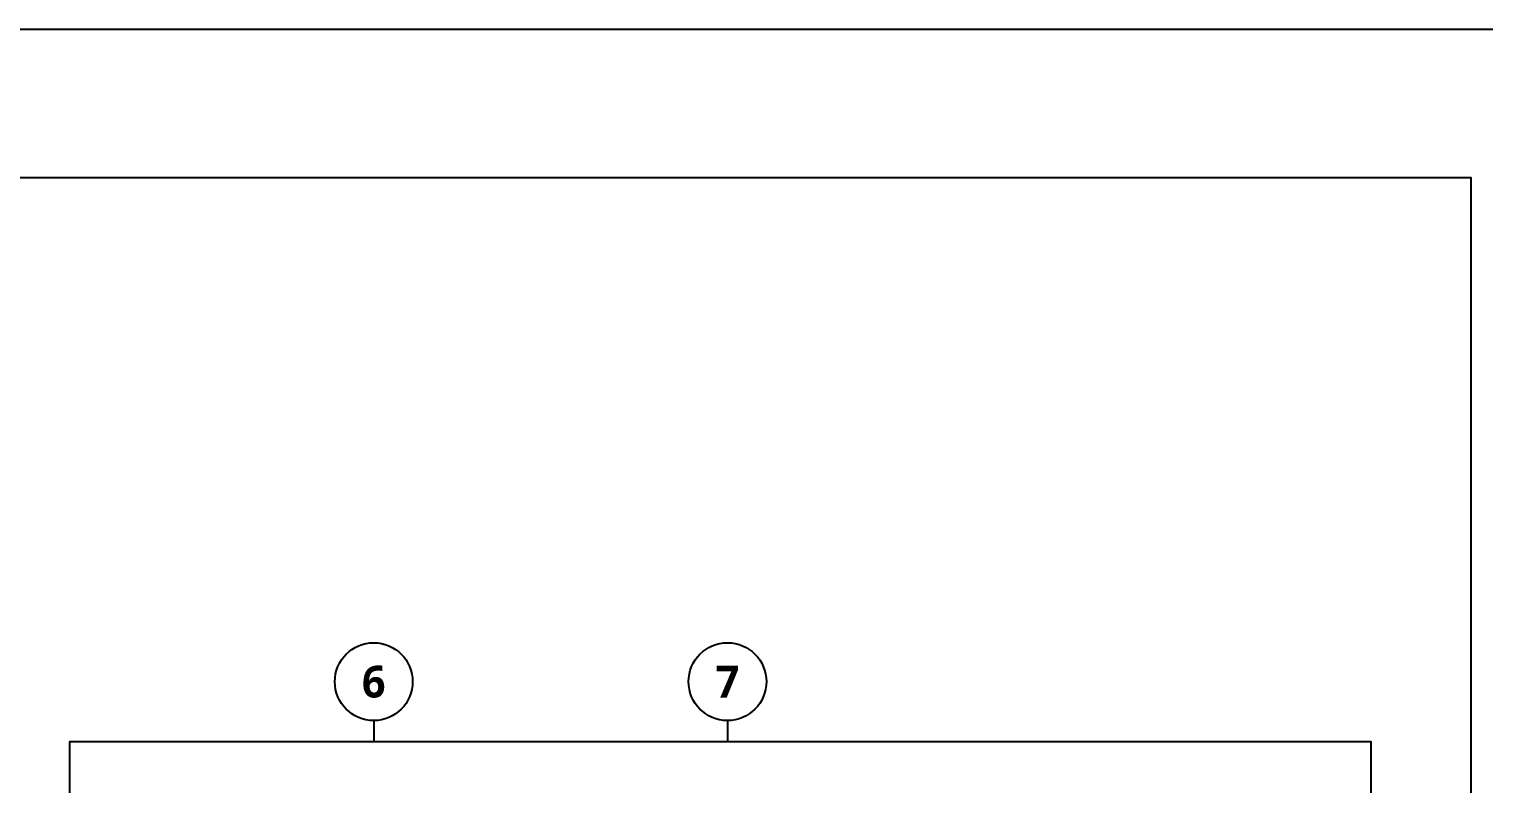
# Model space of a CAD drawing. Header units: millimetres. Extents: x 0 to 672800, y 0 to 118800.
# Drawn here: x 610545 to 651674, y 97449 to 118800 of the extents above; entities that cross this region are included whole.
import ezdxf
from ezdxf.enums import TextEntityAlignment as Align

# ---------------------------------------------------------------- set-up
doc = ezdxf.new("R2010")
doc.units = ezdxf.units.MM
doc.header["$LTSCALE"] = 200
doc.layers.get('DEFPOINTS').update_dxf_attribs({"color": 137})
doc.styles.add('스타일2', font='malgunbd.ttf')

# ---------------------------------------------------------------- blocks, each defined once
blk = doc.blocks.new('x1')
blk.add_line((0, 600), (0, 0))
blk.add_circle((0, 1700), 1100)
at = {"style": '스타일2'}
blk.add_attdef('X', text='', height=900, dxfattribs=at).set_placement((0, 1700), align=Align.MIDDLE)

msp = doc.modelspace()

# ---------------------------------------------------------------- linework, layer by layer
at = {"layer": 'DEFPOINTS'}
for points in [[(504600, 118800), (672800, 118800), (672800, 0), (504600, 0)], [(651300, 4200), (513900, 4200), (513900, 114600), (651300, 114600)], [(648488.7, 59241.6), (648488.7, 98641.6), (611688.5, 98641.6), (611688.5, 59241.6)]]:
    msp.add_lwpolyline(points, close=True, dxfattribs=at)

# ---------------------------------------------------------------- block references
for p, values in [((620288.7, 98641.6), {'X': '6'}), ((630288.7, 98641.6), {'X': '7'})]:
    msp.add_blockref('x1', p, dxfattribs=at).add_auto_attribs(values)

doc.saveas('drawing.dxf')
